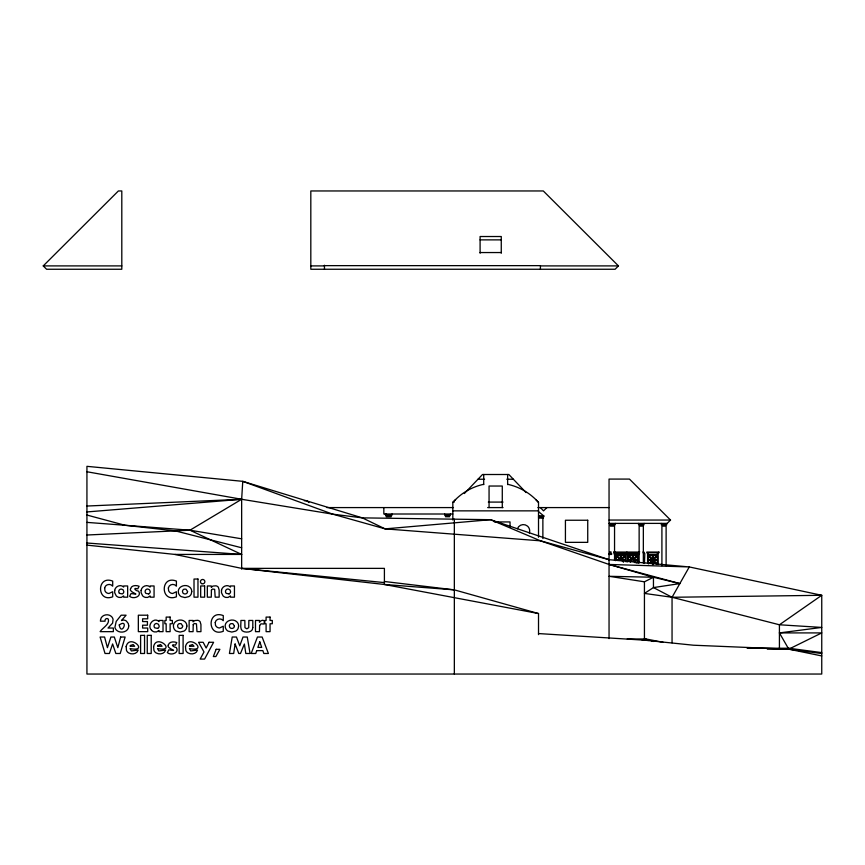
<?xml version="1.0" encoding="UTF-8"?>
<svg xmlns="http://www.w3.org/2000/svg" width="865" height="865" viewBox="0 0 865 865"><rect width="100%" height="100%" fill="white"/><g stroke="black" fill="none" stroke-linecap="round" stroke-linejoin="round"><path stroke-width="1.3" d="M538.517 634.64L538.517 613.545L454.341 589.865L384.406 581.485M644.436 639.916L644.436 581.81L653.453 577.247L679.825 583.594L653.453 587.584L644.436 593.412L672.051 597.283L779.419 624.779L821.75 627.428L779.419 632.91L788.112 648.015M672.051 642.814L672.051 597.283L689.286 566.943L821.75 595.293L821.75 674.04L86.933 674.04L86.933 466.332L242.762 481.34L362.273 517.865L385.12 528.872L540.528 540.83L609.047 559.698L689.286 566.943L609.047 564.445L540.528 540.83L490.563 519.692L362.273 517.865L332.711 514.156L241.649 499.278L86.933 471.749M241.649 569.138L241.649 499.278L242.762 481.34L332.711 514.156L385.12 528.872L490.563 519.692L609.047 559.698M452.828 519.995L452.828 502.457L455.596 499.516M464.354 493.526L482.508 474.507L508.836 474.507L526.082 492.574M618.443 265.901L615.101 269.253L310.816 269.253L310.816 190.96L543.296 190.96L618.443 265.901L540.409 265.901M609.047 638.597L609.047 479.08L629.461 479.08L670.526 520.049L667.196 523.39L609.047 523.39M630.217 562.196L632.034 560.379L628.401 560.379M649.237 563.104L651.961 560.379L648.339 560.379L648.339 564.002M649.777 563.634L652.491 560.92L652.491 564.542M43.25 265.901L118.386 190.96L121.803 190.96L121.803 269.253L46.591 269.253L43.25 265.901L121.803 265.901M546.939 507.593L543.523 510.858L540.398 507.582M86.933 535.013L189.965 530.202L241.649 499.278L86.933 506.036M483.708 484.314L483.643 484.324A56.982 56.982 0 0 0 452.828 502.457M86.933 511.939L241.649 499.278M480.097 239.875L501.268 239.875M480.097 252.548L501.268 252.548M324.462 265.642L540.409 265.642L540.409 269.253M310.816 265.901L324.462 265.901M477.999 479.232L484.551 479.232M506.804 479.232L513.345 479.232M304.339 500.759L306.956 500.759L308.913 502.554M453.174 502.089L454.266 502.089M488.314 502.089L503.041 502.089M326.959 507.582L453.487 507.582M487.644 507.582L503.041 507.582M537.9 507.582L609.047 507.582M452.828 510.858L538.517 510.858M452.828 514.005L383.833 514.005L383.833 507.582M385.574 515.605L391.791 515.605M444.902 515.605L450.189 515.605M538.517 515.94L543.815 515.94L543.815 516.502L538.517 516.502M386.114 516.74L391.25 516.74M445.443 516.74L449.649 516.74M538.517 517.443L543.058 517.821M538.517 517.821L543.436 517.821L543.436 516.502M609.047 520.049L670.526 520.049M494.369 521.941L510.036 521.941L510.036 527.293M609.803 525.001L615.091 525.001M638.597 525.001L643.884 525.001M661.368 525.001L666.655 525.001M610.344 526.136L614.55 526.136L614.55 560.423M609.803 551.892L611.09 551.892M613.566 551.892L615.091 551.892M638.597 551.892L639.722 551.892M643.063 551.892L643.884 551.892M609.803 552.843L610.928 552.843M613.566 552.843L638.986 552.822L638.986 552.065L614.799 552.065L614.799 552.822M643.117 552.843L643.884 552.843M609.047 553.503L611.696 553.503M614.345 553.503L639.516 553.503M86.933 545.123L174.914 554.433L241.649 554.433L189.965 530.202L86.933 522.384M609.047 554.443L611.674 554.443M614.291 554.443L639.192 554.443M616.312 560.379L619.935 560.379M625.384 560.379L621.762 560.379L623.568 562.196M779.419 632.91L821.75 632.91L788.783 649.172L767.298 649.172M627.244 638.976L646.058 638.976L663.163 642.317M642.035 639.916L693.438 645.214L788.783 649.172L821.75 653.551M747.155 648.231L788.783 648.231L821.75 652.599M779.419 648.209L779.419 624.779L821.75 595.293L672.051 597.283L653.453 587.584L653.453 577.247L609.047 576.295L644.436 581.81M538.517 633.569L648.685 640.435M86.933 543.015L241.649 554.433M454.341 589.865L384.406 584.481L241.649 568.37L174.914 554.433M384.406 582.599L241.649 568.37L384.406 568.37L384.406 584.481L538.517 613.545M189.965 530.202L241.649 538.808M507.636 484.314L507.701 484.324A56.982 56.982 0 0 1 538.517 502.457L538.517 537.23M651.323 640.954L653.951 641.462M821.75 655.929L788.783 649.172L788.783 648.231M241.649 547.772L175.335 530.883L124.992 525.271L86.933 515.043M679.825 583.594L609.047 564.445L653.453 577.247M119.435 593.368L122.257 593.909A2.573 2.573 0 0 0 123.814 591.574L123.057 589.757L121.262 589.022A2.573 2.573 0 0 0 119.392 593.336M538.517 511.648L543.815 515.94M656.87 564.542L653.248 560.909L653.248 564.542M636.575 563.104L633.85 560.379L637.473 560.379L637.473 562.801M633.321 560.909L635.137 562.726M535.749 499.516L538.517 502.457M151.58 630.304C146.499 625.622 153.819 616.431 159.052 621.567L159.052 620.454L163.02 620.454L163.02 631.655L159.052 631.655L159.052 630.412L156.641 631.904L154.446 631.893A5.395 5.395 0 0 1 151.58 630.304M666.893 523.39L666.893 524.049L661.13 524.049L661.13 523.39M666.115 565.699L666.115 526.136L661.909 526.136L661.909 565.699M658.168 552.822L658.168 564.575M657.411 552.822L657.411 554.714L648.339 554.714L648.339 552.822M647.582 552.822L647.582 563.266M646.058 638.976L646.058 639.916M644.814 553.503L644.436 563.483M644.122 523.39L644.122 524.049L638.359 524.049L638.359 523.39M644.122 552.843L644.122 553.503M643.344 563.061L643.344 526.136L639.138 526.136L639.138 563.061M638.229 552.822L638.229 563.266M637.473 552.822L637.473 554.714L628.401 554.714L628.401 552.822M627.644 552.822L627.644 561.958M626.898 552.065L626.898 552.822M626.141 552.822L626.141 561.958M625.384 552.822L625.384 554.714L616.312 554.714L616.312 552.822M615.556 552.822L615.556 560.661M615.329 523.39L615.329 524.049L609.566 524.049L609.566 523.39M615.329 552.843L615.329 553.503M609.566 552.843L609.566 553.503M542.874 517.443L542.874 538.549M507.636 474.507L507.636 484.605M502.284 507.582L502.284 486.033L489.06 486.033L489.06 507.582M501.268 253.218L501.268 236.523L480.097 236.523L480.097 253.218M483.708 474.507L483.708 484.605M454.341 519.184L454.341 674.04M450.427 514.005L450.427 514.664L444.664 514.664L444.664 514.005M392.029 514.005L392.029 514.664L385.336 514.664L385.336 514.005M386.266 514.005L386.266 514.664M324.462 265.241L324.462 269.253M529.315 533.089A6.336 6.336 0 0 0 528.212 526.85L527.434 526.071A6.336 6.336 0 0 0 517.411 528.753M126.149 646.609L126.495 650.383A5.395 5.395 0 0 0 128.723 652.956C131.923 654.783 137.102 654.027 138.205 650.058L131.383 650.945L130.031 648.555C150.067 652.621 129.231 633.072 126.149 646.609M153.592 646.609L153.938 650.383A5.395 5.395 0 0 0 156.165 652.956C159.365 654.783 164.545 654.027 165.637 650.058L158.825 650.945L157.473 648.555C177.509 652.621 156.673 633.072 153.592 646.609M185.488 646.609L185.834 650.383A5.395 5.395 0 0 0 188.062 652.956C191.251 654.783 196.442 654.027 197.534 650.058L190.722 650.945L189.37 648.555C209.406 652.621 188.559 633.072 185.488 646.609M100.556 619.805L100.437 621.178L105.108 621.178C104.416 619.297 106.849 617.545 108.276 619.091C110.006 624.335 102.416 627.86 100.113 631.655L113.358 631.655L113.358 628.033L108.028 628.033L112.601 623.135L113.066 619.416A5.623 5.623 0 0 0 111.369 616.421C107.941 613.199 101.216 614.864 100.556 619.805M252.807 627.525C253.013 631.937 247.487 632.65 244.244 631.785C239.151 630.65 241.238 623.989 240.892 620.454L244.838 620.454L244.968 627.676L246.849 628.844L248.731 627.676L248.85 620.454L252.807 620.454L252.807 627.525M114.71 590.363L114.71 592.774L116.224 595.812A5.395 5.395 0 0 0 119.078 597.401L121.284 597.412L123.684 595.92L123.684 597.164L127.652 597.164L127.652 585.962L123.684 585.962L123.684 587.076C120.786 583.94 115.153 586.275 114.71 590.363M141.125 590.363L141.125 592.774L142.628 595.812A5.395 5.395 0 0 0 145.493 597.401L147.699 597.412L150.099 595.92L150.099 597.164L154.067 597.164L154.067 585.962L150.099 585.962L150.099 587.076C147.201 583.94 141.568 586.275 141.125 590.363M221.494 590.363L221.494 592.774L223.008 595.812A5.395 5.395 0 0 0 225.873 597.401L228.068 597.412L230.479 595.92L230.479 597.164L234.447 597.164L234.447 585.962L230.479 585.962L230.479 587.076C227.582 583.94 221.937 586.275 221.494 590.363M104.665 587.984L104.925 590.719A4.368 4.368 0 0 0 109.012 593.476L112.699 591.725L112.699 596.796C96.545 603.143 96.469 574.663 112.699 581.096L112.699 586.2C110.569 583.151 105.26 584.232 104.665 587.984M168.361 587.984L168.621 590.719A4.368 4.368 0 0 0 172.708 593.476L176.406 591.725L176.406 596.796C160.241 603.143 160.166 574.663 176.406 581.096L176.406 586.2C174.265 583.151 168.956 584.232 168.361 587.984M215.234 622.476L215.493 625.211A4.368 4.368 0 0 0 219.58 627.968L223.267 626.217L223.267 631.288C207.113 637.635 207.027 609.165 223.267 615.588L223.267 620.692C221.137 617.642 215.817 618.724 215.234 622.476M128.744 625.914C128.874 631.893 120.592 633.969 116.667 630.326A5.677 5.677 0 0 1 114.915 627.255L116.213 621.405L121.154 615.199L126.106 615.199L121.435 620.562L123.23 620.043A5.255 5.255 0 0 1 126.366 621.048L128.334 623.622L128.744 625.914M130.583 588.719C128.215 592.384 143.212 595.488 131.08 593.498L129.642 596.288C133.21 599.596 142.076 596.569 138.638 591.217C135.145 590.827 132.442 587.238 137.762 588.849L139.092 586.265C136.292 585.064 131.48 585.14 130.583 588.719M168.286 645.041C165.918 648.707 180.915 651.81 168.783 649.82L167.345 652.61C170.913 655.919 179.779 652.891 176.341 647.539C172.838 647.15 170.146 643.56 175.465 645.171L176.795 642.587C173.995 641.387 169.183 641.462 168.286 645.041M186.862 626.065L186.343 628.498A5.785 5.785 0 0 1 183.953 631.104L180.071 632.066L176.265 631.104A5.774 5.774 0 0 1 173.541 627.266C172.113 621.07 180.807 617.805 184.948 621.73A5.568 5.568 0 0 1 186.732 624.79L186.862 626.065M191.749 591.574L191.241 594.006A5.785 5.785 0 0 1 188.84 596.612L184.959 597.574L181.163 596.612A5.774 5.774 0 0 1 178.428 592.774C177.001 586.578 185.694 583.302 189.835 587.238A5.568 5.568 0 0 1 191.619 590.298L191.749 591.574M238.621 626.065L238.102 628.498A5.785 5.785 0 0 1 235.713 631.104L231.831 632.066L228.025 631.104A5.774 5.774 0 0 1 225.3 627.266C223.862 621.07 232.566 617.805 236.707 621.73A5.568 5.568 0 0 1 238.491 624.79L238.621 626.065M259.619 625.471L259.446 631.655L255.489 631.655L255.489 620.454L259.446 620.454L259.446 622.292C261.068 619.394 266.15 619.254 263.89 624.033L260.992 623.849L259.619 625.471M193.209 624.692L193.079 631.655L189.132 631.655L189.132 620.454L193.079 620.454L193.079 621.87L194.722 620.551L197.75 620.313A4.011 4.011 0 0 1 200.107 621.676L200.94 624.541L200.94 631.655L196.993 631.655L196.442 623.838L194.268 623.514L193.209 624.692M211.417 590.2L211.287 597.164L207.33 597.164L207.33 585.962L211.287 585.962L211.287 587.378L212.92 586.059L215.958 585.821A4.011 4.011 0 0 1 218.315 587.184L219.148 590.049L219.148 597.164L215.19 597.164L214.65 589.346L212.476 589.022L211.417 590.2M235.107 644.014L233.68 653.486L229.43 653.486L232.22 637.029L236.459 637.029L239.756 645.798L243.022 637.029L247.26 637.029L250.05 653.486L245.801 653.486L244.384 644.014L240.492 653.486L238.794 653.486L235.107 644.014M187.575 591.53C187.673 594.839 182.342 594.817 182.472 591.509A2.573 2.573 0 0 1 184.029 589.173L186.018 589.173L187.575 591.53M182.688 626.022C182.785 629.331 177.455 629.309 177.585 626.001A2.573 2.573 0 0 1 179.142 623.665L181.131 623.665L182.688 626.022M234.447 626.022C234.545 629.331 229.214 629.309 229.344 626.001A2.573 2.573 0 0 1 230.901 623.665L232.89 623.665L234.447 626.022M119.251 624.941C121.327 637.105 129.404 617.945 119.251 624.941M120.646 637.029L117.813 647.658L114.321 637.029L110.915 637.029L107.422 647.658L104.579 637.029L100.113 637.029L105.022 653.486L109.39 653.486L112.612 643.949L115.845 653.486L120.213 653.486L125.122 637.029L120.646 637.029M130.41 645.485L130.15 646.263L134.67 646.263L133.178 644.555L130.41 645.485M157.841 645.485L157.581 646.263L162.101 646.263L160.62 644.555L157.841 645.485M189.738 645.485L189.478 646.263L193.998 646.263L192.517 644.555L189.738 645.485M256.732 650.621L255.748 653.486L251.185 653.486L257.456 637.029L262.127 637.029L268.388 653.486L263.825 653.486L262.852 650.621L256.732 650.621M259.792 641.895L257.867 647.377L261.717 647.377L259.792 641.895M216.174 649.312L213.341 656.546L215.872 656.546L219.883 649.312L216.174 649.312M209.06 642.284L206.151 648.026L203.167 642.284L198.582 642.284L203.999 651.961L200.172 659.076L204.605 659.076L213.601 642.284L209.06 642.284M624.844 555.471L621.221 559.093L621.221 555.471L624.844 555.471M625.384 556L621.762 559.623L625.384 559.623L625.384 556M636.943 555.471L633.321 559.093L633.321 555.471L636.943 555.471M637.473 556L633.85 559.623L637.473 559.623L637.473 556M656.87 555.471L653.248 559.093L653.248 555.471L656.87 555.471M657.411 556L653.778 559.623L657.411 559.623L657.411 556M148.672 593.909L145.85 593.368A2.573 2.573 0 0 1 147.699 588.979L149.472 589.757L150.229 591.574A2.573 2.573 0 0 1 148.672 593.909M229.041 593.909L226.23 593.368A2.606 2.606 0 0 1 225.689 590.557A2.573 2.573 0 0 1 228.079 588.979L229.852 589.757L230.609 591.574A2.573 2.573 0 0 1 229.041 593.909M157.614 628.401L154.803 627.86A2.606 2.606 0 0 1 154.262 625.049A2.573 2.573 0 0 1 156.651 623.47L158.425 624.26L159.182 626.065A2.573 2.573 0 0 1 157.614 628.401M587.735 520.243L565.429 520.243L565.429 542.355L587.735 542.355L587.735 520.243M658.914 552.065L646.825 552.065L646.825 552.822L658.914 552.822L658.914 552.065M620.465 555.471L616.842 555.471L620.465 559.093L620.465 555.471M632.564 555.471L628.942 555.471L632.564 559.093L632.564 555.471M652.491 555.471L648.869 555.471L652.491 559.093L652.491 555.471M619.935 559.623L616.312 559.623L616.312 556L619.935 559.623M632.034 559.623L628.401 559.623L628.401 556L632.034 559.623M651.961 559.623L648.339 559.623L648.339 556L651.961 559.623M657.411 560.379L653.778 560.379L657.411 564.002L657.411 560.379M197.966 579.042L194.019 579.042L194.019 597.164L197.966 597.164L197.966 579.042M204.627 585.962L200.68 585.962L200.68 597.164L204.627 597.164L204.627 585.962M147.699 615.199L138.335 615.199L138.335 631.655L147.699 631.655L147.699 628.033L142.606 628.033L142.606 625.19L147.418 625.19L147.418 621.567L142.606 621.567L142.606 618.821L147.699 618.821L147.699 615.199M170.113 617.091L166.167 617.091L166.167 620.454L164.858 620.454L164.858 623.751L166.167 623.751L166.167 631.655L170.113 631.655L170.113 623.751L172.362 623.751L172.362 620.454L170.113 620.454L170.113 617.091M270.053 617.091L266.096 617.091L266.096 620.454L264.787 620.454L264.787 623.751L266.096 623.751L266.096 631.655L270.053 631.655L270.053 623.751L272.302 623.751L272.302 620.454L270.053 620.454L270.053 617.091M144.552 635.364L140.606 635.364L140.606 653.486L144.552 653.486L144.552 635.364M151.213 635.364L147.255 635.364L147.255 653.486L151.213 653.486L151.213 635.364M183.099 635.364L179.152 635.364L179.152 653.486L183.099 653.486L183.099 635.364M201.545 583.583A2.217 2.217 0 0 0 204.864 581.658A2.217 2.217 0 0 0 201.545 579.745A2.217 2.217 0 0 0 201.545 583.583"/></g></svg>
